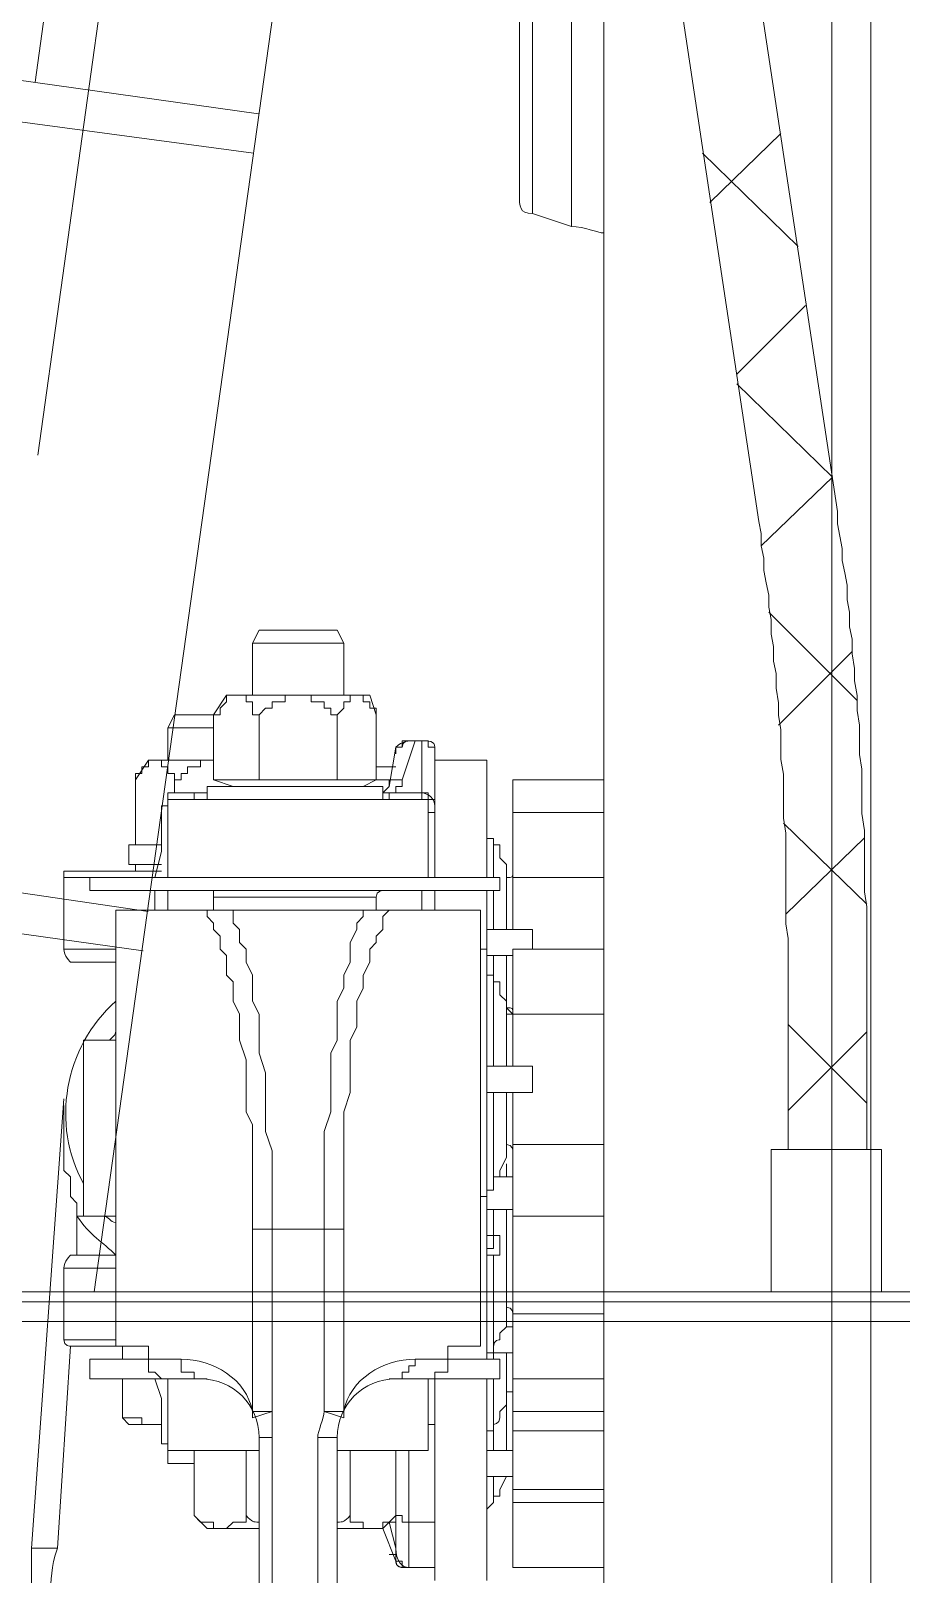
# Model space of a CAD drawing. Header units: millimetres. Extents: x 25083 to 52777, y 24772 to 45779.
# Drawn here: x 49610.7 to 49660.4, y 36753.2 to 36841.2 of the extents above; entities that cross this region are included whole.
import ezdxf

# ---------------------------------------------------------------- set-up
doc = ezdxf.new("R2010")
doc.units = ezdxf.units.MM
doc.layers.add('小车', color=7, linetype='Continuous')

# ---------------------------------------------------------------- blocks, each defined once
blk = doc.blocks.new('zw$D2F4')
at = {"color": 7, "lineweight": 5}
for points in [[(766.485, 871.58), (766.485, 1149.356)], [(753.487, 840.385), (753.487, 1147.128)], [(768.713, 871.951), (768.713, 1147.499)], [(751.631, 949.565), (751.631, 1037.948)], [(749.402, 1037.206), (749.402, 950.308)], [(748.66, 1036.463), (748.66, 951.422)], [(751.631, 949.565), (749.402, 950.308)], [(733.805, 926.541), (733.434, 925.798)], [(733.805, 926.541), (738.262, 926.541)], [(738.262, 926.541), (738.633, 925.798)], [(733.434, 925.798), (733.434, 922.827)], [(733.434, 925.798), (738.633, 925.798)], [(738.633, 925.798), (738.633, 922.827)], [(731.949, 922.827), (731.206, 921.713)], [(732.691, 922.827), (731.949, 922.827), (731.949, 922.456), (731.577, 922.084), (731.577, 921.713), (731.206, 921.713)], [(731.949, 922.827), (740.118, 922.827)], [(733.805, 921.713), (733.434, 921.713), (733.434, 922.456), (733.063, 922.456), (733.063, 922.827), (732.691, 922.827)], [(736.034, 922.827), (735.291, 922.827), (735.291, 922.456), (734.548, 922.456), (734.548, 922.084), (734.177, 922.084), (733.805, 921.713)], [(738.262, 921.713), (737.89, 921.713), (737.89, 922.084), (737.519, 922.084), (737.519, 922.456), (736.776, 922.456), (736.776, 922.827), (736.405, 922.827), (736.034, 922.827)], [(739.376, 922.827), (739.004, 922.827), (739.004, 922.456), (738.633, 922.456), (738.633, 922.084), (738.262, 921.713)], [(740.49, 921.713), (740.49, 922.084), (740.118, 922.084), (740.118, 922.456), (739.747, 922.456), (739.747, 922.827), (739.376, 922.827)], [(740.118, 922.827), (740.49, 921.713)], [(728.978, 921.713), (728.606, 920.97)], [(728.978, 921.713), (731.577, 921.713)], [(731.206, 921.713), (731.206, 917.999)], [(733.805, 921.713), (733.805, 917.999)], [(738.262, 921.713), (738.262, 917.999)], [(740.49, 921.713), (740.49, 917.999)], [(728.606, 920.97), (728.606, 919.114)], [(728.606, 920.97), (731.206, 920.97)], [(741.604, 919.485), (741.604, 919.856), (741.975, 919.856), (741.975, 920.228), (742.347, 920.228), (742.718, 920.228)], [(742.718, 920.228), (741.975, 917.999)], [(742.718, 920.228), (743.089, 920.228)], [(743.089, 920.228), (742.718, 920.228)], [(743.089, 920.228), (743.089, 916.885)], [(743.089, 920.228), (743.461, 920.228), (743.461, 919.856), (743.832, 919.856)], [(727.492, 919.114), (726.75, 917.999)], [(727.864, 919.114), (727.492, 919.114), (727.492, 918.742), (727.121, 918.742), (727.121, 918.371), (726.75, 918.371), (726.75, 917.999)], [(727.492, 919.114), (731.206, 919.114)], [(728.978, 917.999), (728.978, 918.371), (728.606, 918.371), (728.606, 918.742), (728.235, 918.742), (728.235, 919.114), (727.864, 919.114)], [(731.206, 919.114), (730.463, 919.114), (730.463, 918.742), (729.72, 918.742), (729.72, 918.371), (729.349, 918.371), (729.349, 917.999), (728.978, 917.999)], [(741.233, 917.628), (741.604, 919.856)], [(743.832, 912.429), (743.832, 919.856)], [(746.803, 919.114), (743.832, 919.114)], [(746.803, 919.114), (746.803, 912.429)], [(741.604, 918.742), (740.49, 918.742)], [(726.75, 917.999), (726.75, 914.286)], [(728.978, 917.999), (728.978, 917.257)], [(730.835, 917.628), (730.835, 916.885)], [(730.835, 917.628), (740.861, 917.628)], [(731.206, 917.999), (732.32, 917.628)], [(733.805, 917.999), (731.206, 917.999)], [(738.262, 917.999), (733.805, 917.999)], [(740.49, 917.999), (738.262, 917.999)], [(740.49, 917.999), (739.747, 917.628)], [(741.233, 917.999), (740.49, 917.999)], [(740.861, 917.628), (740.861, 916.885)], [(741.975, 917.999), (741.975, 917.628), (741.604, 917.628), (741.604, 917.257), (741.233, 917.257)], [(741.975, 917.999), (741.233, 917.999), (741.233, 917.628)], [(748.288, 909.458), (748.288, 917.999)], [(753.487, 917.999), (748.288, 917.999)], [(728.606, 916.885), (728.606, 916.514), (728.235, 916.514), (728.235, 913.914)], [(728.978, 917.257), (728.606, 917.257), (728.606, 916.885)], [(728.606, 912.429), (728.606, 916.885)], [(728.606, 916.885), (743.461, 916.885)], [(730.835, 917.257), (728.978, 917.257)], [(730.092, 916.885), (730.092, 917.257)], [(743.089, 917.257), (740.861, 917.257)], [(741.233, 917.257), (740.861, 917.257)], [(741.233, 917.257), (740.861, 917.257)], [(741.233, 916.885), (741.233, 917.257)], [(743.089, 917.257), (741.233, 917.257)], [(743.832, 916.885), (743.461, 916.885), (743.461, 917.257), (743.089, 917.257)], [(743.461, 912.429), (743.461, 916.885)], [(743.461, 916.514), (743.461, 916.143), (743.832, 916.143)], [(748.288, 916.143), (753.487, 916.143)], [(746.803, 915.029), (746.803, 914.657), (747.174, 914.657)], [(747.174, 912.429), (747.174, 914.657)], [(747.174, 914.286), (747.174, 914.657)], [(726.378, 914.286), (726.378, 913.172)], [(726.378, 914.286), (728.235, 914.286)], [(726.75, 914.286), (727.492, 914.286)], [(728.235, 914.286), (726.75, 914.286)], [(728.235, 913.914), (727.864, 912.429)], [(747.546, 913.543), (747.546, 913.914)], [(728.235, 913.172), (726.378, 913.172)], [(726.75, 913.172), (726.75, 912.8)], [(747.917, 913.172), (747.546, 913.543)], [(747.917, 913.172), (747.917, 909.458)], [(722.665, 912.429), (722.665, 908.344)], [(722.665, 912.429), (724.15, 912.429)], [(723.036, 912.8), (728.235, 912.8)], [(724.15, 912.429), (724.15, 911.686)], [(724.15, 912.429), (747.546, 912.429)], [(747.546, 912.429), (747.546, 911.686)], [(747.917, 912.8), (747.917, 909.458)], [(748.288, 912.429), (753.487, 912.429)], [(747.546, 911.686), (724.15, 911.686)], [(727.864, 911.686), (727.864, 910.572)], [(728.606, 910.572), (728.606, 911.686)], [(731.206, 911.315), (731.206, 910.572)], [(731.206, 911.315), (740.49, 911.315)], [(740.49, 911.315), (740.49, 910.572)], [(743.089, 911.686), (743.089, 910.572)], [(743.832, 910.572), (743.832, 911.686)], [(746.803, 884.948), (746.803, 911.686)], [(747.174, 909.458), (747.174, 911.686)], [(725.635, 885.691), (725.635, 910.572)], [(725.635, 885.691), (725.635, 910.572)], [(746.432, 910.572), (725.635, 910.572)], [(730.835, 910.572), (730.835, 910.201), (731.206, 909.83), (731.206, 909.458), (731.577, 909.087), (731.577, 908.344), (731.949, 907.973), (731.949, 906.859), (732.32, 906.487), (732.32, 905.373), (732.691, 904.631), (732.691, 903.145), (733.063, 902.031), (733.063, 899.06), (733.434, 898.317), (733.434, 896.089), (733.434, 894.975), (733.434, 892.376)], [(732.32, 910.572), (732.32, 909.83), (732.691, 909.458), (732.691, 908.715), (733.063, 908.344), (733.063, 907.601), (733.434, 906.859), (733.434, 905.373), (733.805, 904.631), (733.805, 902.402), (734.177, 901.288), (734.177, 897.946), (734.548, 896.832), (734.548, 892.376)], [(739.747, 910.572), (739.747, 910.201), (739.376, 909.83), (739.376, 909.458), (739.004, 908.715), (739.004, 907.601), (738.633, 906.859), (738.633, 906.116), (738.262, 905.373), (738.262, 903.145), (737.89, 902.402), (737.89, 899.06), (737.519, 897.946), (737.519, 892.376)], [(741.233, 910.572), (740.861, 910.201), (740.861, 909.458), (740.49, 909.087), (740.49, 908.715), (740.118, 908.344), (740.118, 907.601), (739.747, 906.859), (739.747, 906.116), (739.376, 905.373), (739.376, 903.888), (739.004, 903.145), (739.004, 900.174), (738.633, 899.06), (738.633, 896.089), (738.633, 894.975), (738.633, 892.376)], [(746.432, 910.572), (746.432, 885.691)], [(746.432, 910.572), (746.432, 885.691)], [(749.402, 909.458), (746.803, 909.458)], [(749.402, 909.458), (749.402, 908.344)], [(725.635, 908.344), (722.665, 908.344)], [(725.635, 907.601), (723.036, 907.601)], [(746.803, 908.344), (746.432, 908.344)], [(748.288, 907.973), (746.803, 907.973)], [(747.174, 901.66), (747.174, 907.973)], [(747.917, 907.973), (747.917, 901.66)], [(747.917, 907.973), (747.917, 901.66)], [(748.288, 901.66), (748.288, 908.344)], [(748.288, 908.344), (753.487, 908.344)], [(746.803, 907.23), (746.803, 906.859), (747.174, 906.859), (747.174, 906.487)], [(747.546, 905.745), (747.546, 906.116)], [(747.917, 905.373), (747.546, 905.745)], [(748.288, 904.631), (753.487, 904.631)], [(723.779, 893.118), (723.779, 903.145)], [(723.779, 903.145), (725.635, 903.145)], [(725.635, 903.145), (725.635, 893.118)], [(749.402, 901.66), (746.803, 901.66)], [(749.402, 901.66), (749.402, 900.174)], [(720.808, 874.179), (722.665, 899.803)], [(749.402, 900.174), (746.803, 900.174)], [(747.174, 894.975), (747.174, 900.174)], [(747.917, 900.174), (747.917, 896.832)], [(747.917, 900.174), (747.917, 896.461)], [(748.288, 873.065), (748.288, 900.174)], [(723.407, 893.118), (723.407, 893.861), (723.036, 894.232), (723.036, 895.347), (722.665, 895.718), (722.665, 899.06)], [(753.487, 897.203), (748.288, 897.203)], [(747.917, 896.461), (747.546, 895.718)], [(747.174, 894.975), (747.174, 895.347)], [(748.288, 895.347), (747.174, 895.347)], [(747.917, 896.089), (747.917, 895.347)], [(747.174, 894.975), (747.174, 894.604), (746.803, 894.604)], [(746.432, 894.232), (746.803, 894.232)], [(723.407, 893.118), (723.407, 890.89)], [(725.635, 893.118), (723.779, 893.118)], [(748.288, 893.49), (746.803, 893.49)], [(747.174, 892.004), (747.174, 893.49)], [(747.917, 893.49), (747.917, 886.805)], [(747.917, 893.49), (747.917, 886.805)], [(748.288, 893.118), (753.487, 893.118)], [(733.434, 892.376), (733.434, 881.978)], [(738.633, 892.376), (733.434, 892.376)], [(734.548, 892.376), (734.548, 881.978)], [(737.519, 892.376), (737.519, 881.978)], [(738.633, 892.376), (738.633, 881.978)], [(747.174, 892.004), (746.803, 892.004)], [(746.803, 890.89), (746.803, 891.262), (747.174, 891.262), (747.174, 892.004), (746.803, 892.004)], [(747.174, 892.004), (747.546, 892.004), (747.546, 891.633), (747.546, 890.89)], [(723.036, 890.89), (725.635, 890.89)], [(747.174, 890.89), (746.803, 890.89)], [(747.174, 885.691), (747.174, 890.89)], [(747.174, 890.89), (747.546, 890.89)], [(722.665, 890.148), (722.665, 886.063)], [(722.665, 890.148), (725.635, 890.148)], [(748.288, 887.548), (753.487, 887.548)], [(747.917, 886.805), (747.546, 886.434)], [(748.288, 886.805), (747.917, 886.805)], [(723.036, 885.691), (722.293, 874.179)], [(725.635, 886.063), (722.665, 886.063)], [(727.492, 885.691), (723.036, 885.691)], [(725.635, 885.691), (727.492, 885.691)], [(726.007, 885.691), (726.007, 884.948)], [(727.492, 885.32), (727.492, 885.691)], [(746.432, 885.691), (744.575, 885.691)], [(744.575, 885.32), (744.575, 885.691)], [(747.174, 885.691), (747.174, 885.32), (746.803, 885.32)], [(724.15, 883.834), (724.15, 884.948)], [(724.15, 884.948), (727.492, 884.948)], [(727.492, 884.948), (727.492, 885.32)], [(729.349, 884.948), (727.492, 884.948)], [(728.235, 883.834), (727.864, 884.206), (727.492, 884.206), (727.492, 884.577), (727.492, 884.948)], [(730.463, 883.834), (730.092, 883.834), (730.092, 884.206), (729.349, 884.206), (729.349, 884.577), (729.349, 884.948)], [(742.718, 884.948), (742.718, 884.577), (742.347, 884.577), (742.347, 884.206), (741.975, 884.206), (741.975, 883.834), (741.604, 883.834)], [(742.718, 884.948), (744.575, 884.948)], [(744.575, 884.948), (744.575, 884.206), (743.832, 884.206), (743.832, 883.834), (743.461, 883.834)], [(744.575, 884.948), (744.575, 885.32)], [(744.575, 884.948), (747.546, 884.948)], [(748.288, 885.32), (746.803, 885.32)], [(747.174, 884.948), (747.174, 885.32)], [(747.546, 883.834), (747.546, 884.948)], [(747.917, 885.32), (747.917, 879.749)], [(747.917, 885.32), (747.917, 879.749)], [(730.835, 883.834), (724.15, 883.834)], [(726.007, 883.834), (726.007, 881.606)], [(727.864, 883.834), (728.235, 882.72)], [(730.463, 883.834), (728.235, 883.834)], [(728.606, 879.749), (728.606, 883.834)], [(747.546, 883.834), (741.233, 883.834)], [(741.604, 883.834), (743.461, 883.834)], [(743.461, 879.749), (743.461, 883.834)], [(743.832, 883.834), (743.832, 872.322)], [(746.803, 872.322), (746.803, 883.834)], [(747.174, 879.749), (747.174, 883.834)], [(748.288, 883.834), (753.487, 883.834)], [(728.235, 882.72), (728.235, 880.121), (728.606, 880.121), (728.606, 879.749)], [(747.917, 882.349), (747.546, 881.978)], [(726.007, 881.606), (726.378, 881.235)], [(728.235, 881.235), (727.121, 881.235), (727.121, 881.606), (726.007, 881.606)], [(728.235, 881.235), (726.378, 881.235)], [(734.548, 881.978), (733.434, 881.606)], [(734.548, 881.978), (733.434, 881.978)], [(733.434, 881.606), (733.434, 881.978)], [(737.519, 881.978), (738.633, 881.978)], [(737.519, 881.978), (738.633, 881.606)], [(738.633, 881.978), (738.633, 881.606)], [(743.461, 881.235), (743.832, 881.235)], [(743.832, 881.235), (743.461, 881.235)], [(747.174, 881.235), (747.174, 880.864), (746.803, 880.864), (746.803, 880.492)], [(753.487, 881.978), (748.288, 881.978)], [(733.805, 880.492), (733.805, 794.708)], [(734.548, 880.492), (733.805, 880.492)], [(734.548, 880.492), (734.548, 793.966)], [(737.148, 793.966), (737.148, 880.492)], [(737.148, 880.492), (738.262, 880.492)], [(738.262, 794.708), (738.262, 880.492)], [(748.288, 880.864), (753.487, 880.864)], [(733.805, 879.749), (728.606, 879.749)], [(728.606, 879.749), (728.606, 879.007), (728.978, 879.007)], [(730.092, 876.036), (730.092, 879.749)], [(730.092, 879.007), (730.092, 879.749)], [(733.063, 876.036), (733.063, 879.749)], [(743.461, 879.749), (738.262, 879.749)], [(739.004, 876.036), (739.004, 879.749)], [(741.604, 876.036), (741.604, 879.749)], [(742.347, 879.749), (742.347, 875.665)], [(748.288, 879.749), (746.803, 879.749)], [(730.092, 879.007), (728.978, 879.007)], [(748.288, 878.264), (746.803, 878.264)], [(747.174, 876.779), (747.174, 878.264)], [(747.917, 878.264), (747.546, 877.521)], [(747.174, 876.779), (746.803, 876.407)], [(747.174, 876.779), (747.174, 877.15)], [(748.288, 877.521), (753.487, 877.521)], [(748.288, 876.779), (753.487, 876.779)], [(730.835, 875.293), (730.092, 876.036)], [(731.577, 875.293), (731.206, 875.293), (731.206, 875.665), (730.463, 875.665), (730.092, 876.036)], [(733.063, 876.036), (733.063, 875.665), (732.32, 875.665), (731.949, 875.293), (731.577, 875.293)], [(740.49, 875.293), (739.747, 875.293), (739.747, 875.665), (739.004, 875.665), (739.004, 876.036)], [(741.604, 876.036), (741.604, 875.665), (740.861, 875.665), (740.861, 875.293), (740.49, 875.293)], [(740.861, 875.293), (741.604, 876.036)], [(742.347, 875.665), (741.975, 875.665), (741.975, 876.036)], [(742.347, 875.665), (741.975, 875.665), (741.975, 876.036)], [(733.805, 875.293), (730.835, 875.293)], [(740.861, 875.293), (738.262, 875.293)], [(741.604, 873.436), (740.861, 875.293)], [(741.233, 875.665), (741.604, 874.179)], [(741.604, 874.179), (741.604, 875.665)], [(742.347, 875.665), (742.347, 873.065)], [(743.832, 875.665), (742.347, 875.665)], [(743.832, 875.665), (742.347, 875.665)], [(722.293, 874.179), (720.808, 874.179)], [(741.233, 873.808), (741.604, 873.808), (741.604, 874.179)], [(741.604, 874.179), (741.604, 873.436), (741.975, 873.436), (741.975, 873.065)], [(741.975, 873.065), (743.832, 873.065)], [(742.347, 873.065), (741.975, 873.065)], [(753.487, 873.065), (748.288, 873.065)]]:
    blk.add_lwpolyline(points, dxfattribs=at)
for points in [[(748.66, 951.422), (748.66, 950.679), (748.66, 950.308), (749.402, 950.308)], [(753.487, 949.194), (753.116, 949.194), (752.373, 949.565), (751.631, 949.565)], [(742.718, 920.228), (742.347, 920.228), (741.975, 920.228), (741.604, 919.856)], [(742.347, 920.228), (742.347, 920.228), (741.975, 920.228), (741.975, 919.856)], [(742.718, 920.228), (742.347, 920.228), (742.347, 920.228), (742.347, 920.228)], [(743.832, 919.856), (743.832, 920.228), (743.461, 920.228), (743.089, 920.228)], [(731.206, 919.114), (731.206, 919.114), (731.206, 919.114), (731.206, 919.114)], [(740.861, 917.257), (741.233, 917.628), (741.233, 917.628), (741.233, 917.628)], [(741.233, 917.257), (741.233, 917.257), (741.233, 917.257), (740.861, 917.257)], [(743.832, 916.514), (743.832, 916.885), (743.461, 917.257), (743.089, 917.257)], [(747.174, 914.286), (747.174, 914.286), (747.174, 914.286), (747.174, 914.286)], [(747.174, 914.286), (747.174, 914.286), (747.546, 914.286), (747.546, 914.286)], [(747.546, 914.286), (747.546, 914.286), (747.546, 914.286), (747.546, 914.286)], [(747.546, 914.286), (747.546, 914.286), (747.546, 913.914), (747.546, 913.914)], [(747.546, 913.914), (747.546, 913.914), (747.546, 913.914), (747.546, 913.914)], [(747.546, 913.914), (747.546, 913.914), (747.546, 913.914), (747.546, 913.914)], [(747.546, 913.914), (747.546, 913.914), (747.546, 913.914), (747.546, 913.914)], [(747.546, 913.914), (747.546, 913.914), (747.546, 913.914), (747.546, 913.914)], [(747.546, 913.914), (747.546, 913.914), (747.546, 913.914), (747.546, 913.914)], [(747.546, 913.914), (747.546, 913.914), (747.546, 913.914), (747.546, 913.914)], [(747.546, 913.914), (747.546, 913.914), (747.546, 913.914), (747.546, 913.914)], [(747.546, 913.914), (747.546, 913.914), (747.546, 913.914), (747.546, 913.914)], [(747.917, 912.8), (747.917, 912.8), (747.917, 913.172), (747.917, 913.172)], [(723.036, 912.8), (723.036, 912.8), (723.036, 912.8), (722.665, 912.8)], [(722.665, 912.8), (722.665, 912.8), (722.665, 912.429), (722.665, 912.429)], [(748.288, 912.8), (748.288, 912.429), (748.288, 912.429), (747.917, 912.429)], [(731.206, 911.315), (731.206, 911.686), (731.206, 911.686), (731.206, 911.686)], [(740.861, 911.686), (740.861, 911.686), (740.49, 911.686), (740.49, 911.315)], [(722.665, 908.344), (722.665, 907.973), (723.036, 907.601), (723.036, 907.601)], [(747.174, 906.487), (747.174, 906.487), (747.174, 906.487), (747.174, 906.487)], [(747.174, 906.487), (747.174, 906.487), (747.546, 906.487), (747.546, 906.487)], [(747.546, 906.487), (747.546, 906.487), (747.546, 906.487), (747.546, 906.116)], [(747.546, 906.116), (747.546, 906.116), (747.546, 906.116), (747.546, 906.116)], [(747.546, 906.116), (747.546, 906.116), (747.546, 906.116), (747.546, 906.116)], [(747.546, 906.116), (747.546, 906.116), (747.546, 906.116), (747.546, 906.116)], [(747.546, 906.116), (747.546, 906.116), (747.546, 906.116), (747.546, 906.116)], [(747.546, 906.116), (747.546, 906.116), (747.546, 906.116), (747.546, 906.116)], [(747.546, 906.116), (747.546, 906.116), (747.546, 906.116), (747.546, 906.116)], [(747.546, 906.116), (747.546, 906.116), (747.546, 906.116), (747.546, 906.116)], [(747.546, 906.116), (747.546, 906.116), (747.546, 906.116), (747.546, 906.116)], [(747.546, 906.116), (747.546, 906.116), (747.546, 906.116), (747.546, 906.116)], [(725.635, 905.373), (722.665, 902.774), (721.922, 898.317), (723.779, 894.975)], [(747.917, 905.002), (747.917, 905.002), (747.917, 905.373), (747.917, 905.373)], [(747.917, 905.002), (748.288, 904.631), (748.288, 904.631), (748.288, 904.631)], [(747.917, 905.002), (748.288, 905.002), (748.288, 905.002), (748.288, 904.631)], [(748.288, 904.631), (748.288, 904.631), (748.288, 904.631), (747.917, 904.631)], [(725.635, 903.888), (725.635, 903.516), (725.635, 903.516), (725.264, 903.145)], [(722.665, 899.431), (722.665, 899.431), (722.665, 899.06), (722.665, 899.06)], [(747.917, 897.203), (748.288, 897.203), (748.288, 896.832), (748.288, 896.832)], [(747.917, 896.461), (747.917, 896.461), (747.917, 896.461), (747.917, 896.832)], [(747.546, 895.347), (747.546, 895.347), (747.174, 895.347), (747.174, 895.347)], [(747.546, 895.718), (747.546, 895.718), (747.546, 895.718), (747.546, 895.347)], [(747.546, 895.718), (747.546, 895.718), (747.546, 895.718), (747.546, 895.718)], [(747.546, 895.718), (747.546, 895.718), (747.546, 895.718), (747.546, 895.718)], [(747.546, 895.347), (747.546, 895.347), (747.546, 895.347), (747.546, 895.347)], [(747.546, 895.347), (747.546, 895.347), (747.546, 895.347), (747.546, 895.347)], [(747.917, 895.347), (747.917, 895.718), (747.917, 895.718), (747.917, 896.089)], [(748.288, 895.347), (748.288, 895.347), (748.288, 895.347), (747.917, 895.347)], [(723.407, 893.118), (724.15, 892.004), (724.893, 891.633), (725.635, 890.89)], [(723.407, 893.118), (723.779, 893.118), (723.779, 893.118), (723.779, 893.118)], [(723.779, 893.118), (723.779, 893.118), (723.779, 893.118), (723.779, 893.118)], [(724.893, 893.118), (725.264, 893.118), (725.264, 892.747), (725.635, 892.747)], [(723.036, 890.89), (723.036, 890.89), (722.665, 890.519), (722.665, 890.148)], [(747.917, 887.919), (748.288, 887.919), (748.288, 887.548), (748.288, 887.548)], [(747.917, 886.805), (747.917, 887.177), (747.917, 887.177), (747.917, 887.548)], [(722.665, 886.063), (722.665, 885.691), (723.036, 885.691), (723.036, 885.691)], [(747.546, 886.063), (747.546, 886.063), (747.174, 886.063), (747.174, 885.691)], [(747.546, 886.434), (747.546, 886.434), (747.546, 886.063), (747.546, 886.063)], [(747.546, 886.434), (747.546, 886.434), (747.546, 886.434), (747.546, 886.434)], [(747.546, 886.434), (747.546, 886.434), (747.546, 886.434), (747.546, 886.434)], [(747.546, 886.063), (747.546, 886.063), (747.546, 886.063), (747.546, 886.063)], [(747.546, 886.063), (747.546, 886.063), (747.546, 886.063), (747.546, 886.063)], [(729.349, 884.948), (731.206, 884.948), (733.063, 883.834), (733.434, 881.978)], [(738.633, 881.978), (739.004, 883.834), (740.861, 884.948), (742.718, 884.948)], [(733.805, 880.492), (733.805, 882.349), (732.32, 883.834), (730.463, 883.834)], [(741.604, 883.834), (739.747, 883.834), (738.262, 882.349), (738.262, 880.492)], [(747.917, 883.092), (748.288, 883.092), (748.288, 883.092), (748.288, 883.092)], [(747.917, 882.349), (747.917, 882.349), (747.917, 882.72), (747.917, 882.72)], [(734.548, 880.492), (734.548, 880.864), (734.548, 881.606), (734.548, 881.978)], [(737.519, 881.978), (737.519, 881.606), (737.148, 880.864), (737.148, 880.492)], [(747.546, 881.606), (747.546, 881.235), (747.174, 881.235), (747.174, 881.235)], [(747.546, 881.978), (747.546, 881.978), (747.546, 881.978), (747.546, 881.606)], [(747.546, 881.606), (747.546, 881.606), (747.546, 881.606), (747.546, 881.606)], [(747.546, 881.606), (747.546, 881.606), (747.546, 881.606), (747.546, 881.606)], [(747.546, 881.606), (747.546, 881.606), (747.546, 881.606), (747.546, 881.606)], [(747.546, 881.606), (747.546, 881.606), (747.546, 881.606), (747.546, 881.606)], [(741.975, 879.749), (741.975, 879.749), (742.347, 879.749), (742.347, 879.749)], [(747.917, 878.264), (747.917, 878.264), (747.917, 878.264), (747.917, 878.264)], [(747.546, 877.15), (747.546, 877.15), (747.174, 877.15), (747.174, 877.15)], [(747.546, 877.521), (747.546, 877.521), (747.546, 877.521), (747.546, 877.521)], [(747.546, 877.521), (747.546, 877.521), (747.546, 877.521), (747.546, 877.521)], [(747.546, 877.521), (747.546, 877.521), (747.546, 877.15), (747.546, 877.15)], [(747.546, 877.521), (747.546, 877.521), (747.546, 877.521), (747.546, 877.521)], [(747.546, 877.15), (747.546, 877.15), (747.546, 877.15), (747.546, 877.15)], [(733.063, 876.036), (733.434, 875.665), (733.434, 875.665), (733.805, 875.665)], [(738.262, 875.665), (738.633, 875.665), (738.633, 875.665), (739.004, 876.036)], [(741.604, 876.036), (741.604, 876.036), (741.975, 876.036), (741.975, 876.036)], [(741.604, 876.036), (741.604, 876.036), (741.975, 876.036), (741.975, 876.036)], [(720.808, 874.179), (720.808, 873.436), (720.808, 872.322), (720.808, 871.58)], [(722.293, 874.179), (721.922, 873.065), (721.922, 872.322), (721.922, 871.58)], [(741.604, 874.179), (741.604, 873.436), (741.975, 873.065), (742.347, 873.065)], [(741.604, 873.436), (741.604, 873.065), (741.975, 873.065), (741.975, 873.065)], [(741.604, 873.436), (741.604, 873.436), (741.604, 873.065), (741.975, 873.065)]]:
    blk.add_open_spline(points, degree=3, dxfattribs=at)
blk = doc.blocks.new('A$C1A4175F5')
at = {"layer": '小车', "color": 7, "lineweight": 0}
for points in [[(990.679, 773.421), (990.679, 691.809)], [(991.798, 232.376), (991.798, 773.561)], [(992.358, 232.516), (992.358, 773.421)], [(1000.478, 744.304), (992.358, 744.304)], [(1000.478, 744.304), (1000.478, 738.004)], [(1000.478, 743.464), (1010.837, 743.464)], [(1010.837, 743.464), (1011.676, 743.464), (1012.656, 743.464), (1013.496, 743.464), (1014.336, 743.464), (1015.176, 743.324), (1016.156, 743.324), (1016.996, 743.324), (1017.836, 743.324), (1018.676, 743.324), (1019.656, 743.184), (1020.496, 743.184), (1021.335, 743.184), (1022.175, 743.184), (1023.015, 743.044), (1023.855, 743.044), (1024.695, 743.044), (1025.535, 742.904), (1026.375, 742.904), (1027.215, 742.764), (1027.915, 742.764), (1028.755, 742.624), (1029.595, 742.624), (1030.295, 742.484), (1031.134, 742.484), (1031.834, 742.344), (1032.674, 742.344), (1033.374, 742.204), (1034.074, 742.064), (1034.774, 742.064), (1035.474, 741.924), (1036.174, 741.784), (1036.874, 741.784)], [(1036.874, 741.784), (1076.77, 735.765)], [(1000.478, 738.984), (1010.837, 738.984)], [(1010.837, 738.984), (1011.676, 738.984), (1012.516, 738.984), (1013.356, 738.844), (1014.336, 738.844), (1015.176, 738.844), (1016.016, 738.844), (1016.856, 738.844), (1017.696, 738.844), (1018.536, 738.844), (1019.376, 738.704), (1020.216, 738.704), (1021.055, 738.704), (1021.895, 738.704), (1022.735, 738.564), (1023.575, 738.564), (1024.415, 738.564), (1025.255, 738.424), (1025.955, 738.424), (1026.795, 738.284), (1027.635, 738.284), (1028.335, 738.144), (1029.175, 738.144), (1029.875, 738.004)], [(1000.478, 738.004), (992.358, 738.004)], [(1029.875, 738.004), (1030.714, 738.004), (1031.414, 737.864), (1032.114, 737.864), (1032.814, 737.724), (1033.514, 737.584), (1034.214, 737.584), (1034.914, 737.444), (1035.614, 737.444), (1036.314, 737.304)], [(1036.314, 737.304), (1076.21, 731.285)], [(992.358, 699.368), (1122.405, 717.566)], [(1062.491, 687.889), (1059.552, 708.747)], [(1060.111, 687.609), (1057.312, 708.467)], [(1014.476, 683.13), (1011.816, 702.168)], [(1016.856, 683.41), (1014.056, 702.448)], [(1061.371, 696.009), (1088.809, 699.788)]]:
    blk.add_lwpolyline(points, dxfattribs=at)
at = {"layer": '小车', "color": 3, "lineweight": 0}
for points in [[(1002.717, 738.984), (1007.197, 743.464)], [(1007.617, 738.984), (1003.137, 743.464)], [(1013.916, 738.844), (1018.256, 743.324)], [(1019.096, 738.704), (1014.476, 743.464)], [(1024.695, 738.424), (1028.895, 742.624)], [(1031.134, 737.864), (1026.095, 742.904)], [(1034.914, 737.444), (1038.834, 741.504)], [(1044.153, 736.044), (1038.834, 741.504)], [(1044.713, 736.044), (1048.633, 739.964)], [(1057.312, 734.085), (1051.992, 739.544)], [(1054.512, 734.505), (1058.432, 738.564)]]:
    blk.add_lwpolyline(points, dxfattribs=at)
at = {"layer": '小车', "color": 1, "lineweight": 0}
blk.add_lwpolyline([(1040.094, 696.149), (1087.269, 702.728)], dxfattribs=at)

msp = doc.modelspace()

# ---------------------------------------------------------------- block references
msp.add_blockref('zw$D2F4', (48889.923, 35880.503))
at = {"layer": '小车', "ltscale": 10, "xscale": -1, "rotation": 270}
msp.add_blockref('A$C1A4175F5', (48914.945, 35776.933), dxfattribs=at)

doc.saveas('drawing.dxf')
